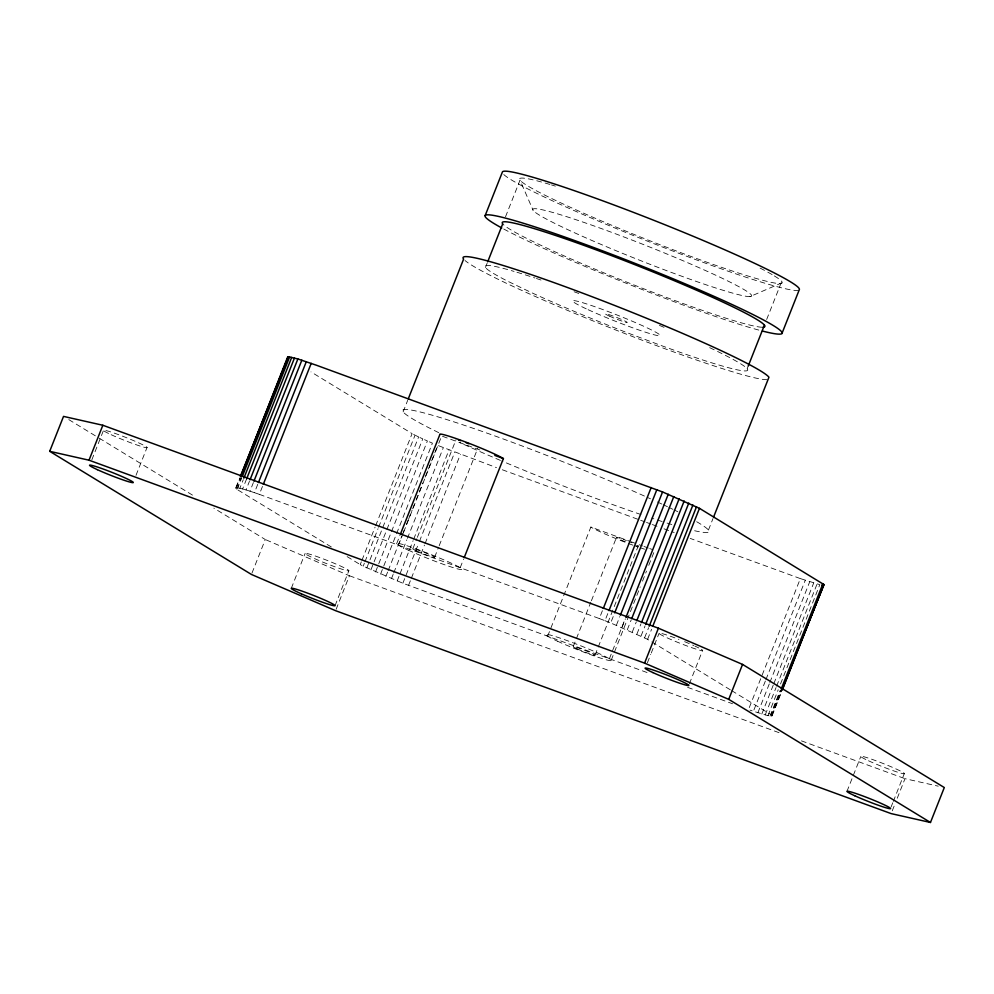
<?xml version="1.0" encoding="UTF-8"?>
<svg xmlns="http://www.w3.org/2000/svg" width="994" height="994" viewBox="0 0 994 994"><rect width="100%" height="100%" fill="white"/><g stroke="black" fill="none" stroke-linecap="round" stroke-linejoin="round"><path stroke-width="0.75" stroke-dasharray="4.97 3.73" d="M91.833 459.849L103.451 430.501M136.004 475.331L147.075 447.387M331.337 546.986L236.771 489.272L235.789 487.979L239.778 477.903M235.913 488.489L239.902 478.412M235.789 487.979L240.411 477.704M236.771 489.272L241.331 477.754M236.41 487.781L237.777 487.88L241.766 477.803M237.777 487.88L239.865 488.29L243.281 479.642M239.865 488.29L242.623 488.973L246.611 478.897M242.623 488.973L246.015 489.943L249.432 481.307M246.015 489.943L249.966 491.185L253.395 482.55M249.966 491.185L254.439 492.664L257.856 484.028M254.439 492.664L259.335 494.353L262.764 485.718M251.991 573.053L265.274 539.518L213.847 508.133M291.304 588.311L305.133 553.372M403.117 411.901L407.677 400.358M335.04 605.694L348.869 570.767A23.533 1.603 21.6 0 0 316.999 556.603A23.533 1.603 21.6 0 0 315.148 558.852A23.533 1.603 21.6 0 0 348.869 570.767M336.146 609.285L349.416 575.75L265.274 539.518M647.044 672.528L402.856 583.242L363.195 566.17L360.226 564.617L361.369 561.734M361.94 560.293L375.049 527.193M375.62 525.751L412.088 433.62L310.973 371.905M363.195 566.17L364.338 563.287M364.91 561.846L378.018 528.746M378.59 527.305L415.057 435.173L412.088 433.62M485.432 267.51L487.11 263.286M505.511 216.804L520.011 180.175L533.169 210.455M366.774 567.934L418.636 436.938L415.057 435.173M370.911 569.873L386.293 531.007M386.865 529.566L422.773 438.876L418.636 436.938M375.521 571.96L390.915 533.082M391.487 531.653L427.395 440.963L422.773 438.876M380.54 574.147L432.415 443.15L427.395 440.963M396.606 543.793L400.023 535.17M385.883 576.408L387.585 572.097M388.157 570.655L401.837 536.101M402.408 534.66L404.123 530.349M406.397 524.596L408.112 520.272M408.683 518.831L412.1 510.195M412.672 508.754L415.517 501.56M416.088 500.119L422.922 482.848M425.208 477.083L437.745 445.411L496.478 467.627M398.457 545.172L403.005 533.679M403.576 532.25L441.684 436.006L480.437 450.17M391.45 578.707L393.152 574.395M393.723 572.954L406.832 539.841M407.403 538.4L443.312 447.71M397.14 581.005L399.414 575.24M399.986 573.799L413.094 540.699M413.666 539.257L449.002 450.009M412.821 548.812L416.797 538.748M417.368 537.319L456.035 439.646M402.856 583.242L418.822 542.935M419.393 541.506L454.73 452.245M408.522 585.404L410.808 579.651M411.367 578.21L424.475 545.097M425.047 543.656L460.384 454.407M434.626 557.249L438.602 547.197M439.174 545.756L477.841 448.083M460.185 567.723L463.602 559.1M547.644 636.222L590.858 527.056L629.624 541.221M573.203 646.696L590.834 602.165M591.405 600.736L616.429 537.53M259.335 494.353L599.307 618.541L602.724 609.894M599.307 618.541L604.973 620.691L608.39 612.056M595.021 655.133L638.235 545.979M730.341 689.824L647.603 639.328L610.689 622.94L614.118 614.304M616.392 625.238L619.809 616.591M609.372 658.774L625.301 618.554M621.946 627.537L625.363 618.889M611.223 660.153L640.223 586.907M642.497 581.155L646.485 571.103M648.759 565.362L654.437 550.999M627.289 629.798L631.277 619.722M632.308 631.985L636.297 621.909M636.918 634.073L640.906 623.996M641.055 636.011L645.044 625.934M747.14 368.786L748.258 365.966M766.66 319.484L781.719 281.464M644.634 637.775L648.622 627.699M647.603 639.328L651.592 629.252M647.405 662.774L650.722 654.387M651.269 652.996L659.022 633.427M708.449 530.051L713.009 518.52M689.364 683.847L702.634 650.312M780.514 683.984L819.839 584.658L800.356 578.595L748.494 709.579L752.16 710.859M765.355 681.052L753.39 711.282L767.964 715.655L772.04 715.953L781.731 691.489M765.927 679.61L805.252 580.285M757.863 712.76L769.257 683.971M769.828 682.53L809.725 581.763M761.826 713.99L773.22 685.201M773.792 683.76L813.688 582.993M765.206 714.972L776.041 687.612M776.612 686.171L817.08 583.975M767.964 715.655L778.227 689.749M770.052 716.053L780.315 690.147M772.04 715.953L771.058 714.674L780.75 690.196M771.419 716.165L781.669 690.246M771.928 715.456L781.607 690.992M846.925 791.485L860.767 756.558M891.096 806.979L892.761 802.779M893.32 801.388L904.378 773.444M892.264 810.818L895.022 803.835M897.247 798.244L904.987 778.675L938.249 786.179M749.998 296.597A117.677 8.002 21.6 0 0 604.861 229.85A117.677 8.002 21.6 0 0 571.798 231.503A117.677 8.002 21.6 0 0 749.998 296.597L780.203 283.551M800.356 578.595L690.221 538.4M502.305 469.752L639.241 519.775M640.695 520.309L645.069 521.9M646.522 522.434L650.896 524.024M652.35 524.559L658.177 526.683M664.004 528.82L674.205 532.535M631.053 541.742L642.546 545.942M643.975 546.464L648.287 548.029M649.716 548.564L652.598 549.607M687.624 687.351L732.553 703.764M349.416 575.75L779.582 732.876M801.45 740.865L904.987 778.675M604.973 620.691L610.689 622.94M731.659 690.631L771.058 714.674M347.092 556.603L360.226 564.617M68.81 419.617L97.81 437.323M99.127 438.13L195.383 496.876M637.626 545.507A11.766 0.795 21.6 0 1 635.713 545.607M625.425 541.854A11.766 0.795 21.6 0 1 616.392 537.406A11.766 0.795 21.6 0 1 626.382 540.525M629.239 541.655A11.766 0.795 21.6 0 1 631.96 542.799M644.522 549.173A35.299 2.398 21.6 0 1 640.546 547.856M638.136 547.035A35.299 2.398 21.6 0 1 635.576 546.128M632.929 545.172A35.299 2.398 21.6 0 1 590.858 527.056M709.691 347.664A141.223 9.605 21.6 0 1 661.122 345.514L627.636 332.903A141.223 9.605 21.6 0 1 531.79 292.77L508.642 281.675A141.223 9.605 21.6 0 1 514.072 271.412M516.967 272.269A141.223 9.605 21.6 0 1 534.934 277.997M536.437 278.506A141.223 9.605 21.6 0 1 541.034 280.047M574.134 291.764A141.223 9.605 21.6 0 1 579.589 293.777M659.444 325.386A141.223 9.605 21.6 0 1 666.452 328.355M761.976 327.225A141.223 9.605 21.6 0 1 625.313 281.538A141.223 9.605 21.6 0 1 502.716 223.836M774.326 275.91A141.223 9.605 21.6 0 1 627.959 231.962A141.223 9.605 21.6 0 1 550.316 184.573M551.533 184.946A141.223 9.605 21.6 0 1 555.373 186.114M760.112 268.107A141.223 9.605 21.6 0 1 773.332 275.313M701.404 649.393A23.533 1.603 21.6 0 1 686.481 645.765A23.533 1.603 21.6 0 1 659.27 633.675A23.533 1.603 21.6 0 1 678.939 639.415M684.642 641.677A23.533 1.603 21.6 0 1 693.787 645.591M694.905 646.1A23.533 1.603 21.6 0 1 698.77 647.951M758.795 330.083A159.699 10.859 21.6 0 1 501.771 227.961M798.716 290.161A159.699 10.859 21.6 0 1 650.126 242.201A159.699 10.859 21.6 0 1 502.877 173.552M767.182 379.671A164.755 11.207 21.6 0 1 615.199 329.772A164.755 11.207 21.6 0 1 465.03 260.515M696.67 521.726A164.755 11.207 21.6 0 1 694.607 530.746M671.807 524.534A164.755 11.207 21.6 0 1 663.607 521.999M662.166 521.539A164.755 11.207 21.6 0 1 651.579 518.098M640.956 514.532A164.755 11.207 21.6 0 1 501.833 461.005M500.442 460.421A164.755 11.207 21.6 0 1 459.75 442.554M438.727 432.651A164.755 11.207 21.6 0 1 445.536 419.195A164.755 11.207 21.6 0 1 650.511 498.814M657.382 501.97A164.755 11.207 21.6 0 1 661.793 504.033M663.234 504.703A164.755 11.207 21.6 0 1 667.459 506.704M668.838 507.362A164.755 11.207 21.6 0 1 672.826 509.301M674.118 509.922A164.755 11.207 21.6 0 1 677.846 511.761M111.179 434.713A23.533 1.603 21.6 0 0 146.814 447.735A23.533 1.603 21.6 0 0 117.789 434.378A23.533 1.603 21.6 0 0 111.179 434.713M557.385 641.155A35.299 2.398 21.6 0 0 610.838 660.675A35.299 2.398 21.6 0 0 567.301 640.658A35.299 2.398 21.6 0 0 557.385 641.155M577.067 648.796A11.766 0.795 21.6 0 0 594.884 655.307A11.766 0.795 21.6 0 0 580.372 648.635A11.766 0.795 21.6 0 0 577.067 648.796M868.483 760.77A23.533 1.603 21.6 0 0 904.13 773.792A23.533 1.603 21.6 0 0 875.093 760.435A23.533 1.603 21.6 0 0 868.483 760.77M416.672 550.912A11.766 0.795 21.6 0 0 434.502 557.423A11.766 0.795 21.6 0 0 419.99 550.751A11.766 0.795 21.6 0 0 416.672 550.912M408.199 550.104A35.299 2.398 21.6 0 0 461.663 569.637A35.299 2.398 21.6 0 0 418.114 549.607A35.299 2.398 21.6 0 0 408.199 550.104M588.125 309.693A47.078 3.206 21.6 0 0 659.395 335.723A47.078 3.206 21.6 0 0 601.345 309.022A47.078 3.206 21.6 0 0 588.125 309.693M609.247 316.03A11.766 0.795 21.6 0 0 627.065 322.541A11.766 0.795 21.6 0 0 612.553 315.868A11.766 0.795 21.6 0 0 609.247 316.03"/><path stroke-width="1.49" d="M49.7 451.326L63.529 416.399L102.842 425.258L658.413 628.196L742.555 664.414L944.3 787.546L930.471 822.473L891.158 813.614L335.587 610.689L251.445 574.457L49.7 451.326L89.013 460.197L644.584 663.122L728.726 699.354L930.471 822.473M89.013 460.197L102.842 425.258M240.349 476.474L288.285 356.784L297.877 358.958L316.452 365.245L662.563 491.943L699.465 508.332L823.79 584.46L782.303 690.047M241.033 475.53L287.651 356.995M240.97 476.263L288.285 356.784M242.337 476.374L289.652 356.896M243.853 478.213L291.727 357.293M246.611 478.897L294.485 357.977M250.003 479.866L297.877 358.958M253.967 481.108L301.841 360.188M258.428 482.587L306.301 361.667M263.323 484.277L311.209 363.357M408.248 398.917L463.626 259.074A164.755 11.207 21.6 0 1 603.047 300.933A164.755 11.207 21.6 0 1 768.958 377.223L713.58 517.079M485.184 215.524L502.467 171.863A159.699 10.859 21.6 0 1 657.456 221.749A159.699 10.859 21.6 0 1 799.263 289.776L781.967 333.437M487.669 261.869L502.716 223.836A141.223 9.605 21.6 0 1 639.403 266.467A141.223 9.605 21.6 0 1 762.907 327.212M400.594 533.728L439.833 434.626A35.299 2.398 21.6 0 1 465.465 441.97A35.299 2.398 21.6 0 1 503.411 458.557L464.173 557.671M603.296 608.465L651.169 487.545M608.962 610.614L656.835 489.707M614.69 612.863L662.563 491.943M620.38 615.162L668.254 494.242M625.934 617.46L673.808 496.54M631.849 618.28L679.15 498.802M636.868 620.467L684.17 500.988M641.478 622.555L688.78 503.076M645.615 624.493L692.917 505.014M748.258 365.966L764.436 325.125M649.194 626.257L696.496 506.778M652.735 626.369L699.465 508.332M644.584 663.122L658.413 628.196M728.726 699.354L742.555 664.414M781.309 688.767L822.92 583.677M782.812 687.363L795.349 655.705M796.492 652.822L799.338 645.628M800.481 642.745L823.902 584.957M782.179 689.55L823.79 584.46M821.914 585.068L823.28 585.168M494.801 455.414L503.411 458.557M501.771 227.961A159.699 10.859 21.6 0 1 636.657 264.019A159.699 10.859 21.6 0 1 762.435 331.039M458.557 440.007A11.766 0.795 21.6 0 1 460.669 440.69M466 442.628A11.766 0.795 21.6 0 1 468.845 443.771M97.35 469.653A23.533 1.603 21.6 0 0 132.985 482.662A23.533 1.603 21.6 0 0 103.96 469.317A23.533 1.603 21.6 0 0 97.35 469.653M652.909 672.578A23.533 1.603 21.6 0 0 688.556 685.587A23.533 1.603 21.6 0 0 659.519 672.242A23.533 1.603 21.6 0 0 652.909 672.578M854.654 795.697A23.533 1.603 21.6 0 0 890.301 808.718A23.533 1.603 21.6 0 0 861.264 795.374A23.533 1.603 21.6 0 0 854.654 795.697M301.306 593.778A23.533 1.603 21.6 0 0 335.04 605.694A23.533 1.603 21.6 0 0 303.17 591.529A23.533 1.603 21.6 0 0 301.306 593.778"/></g></svg>
